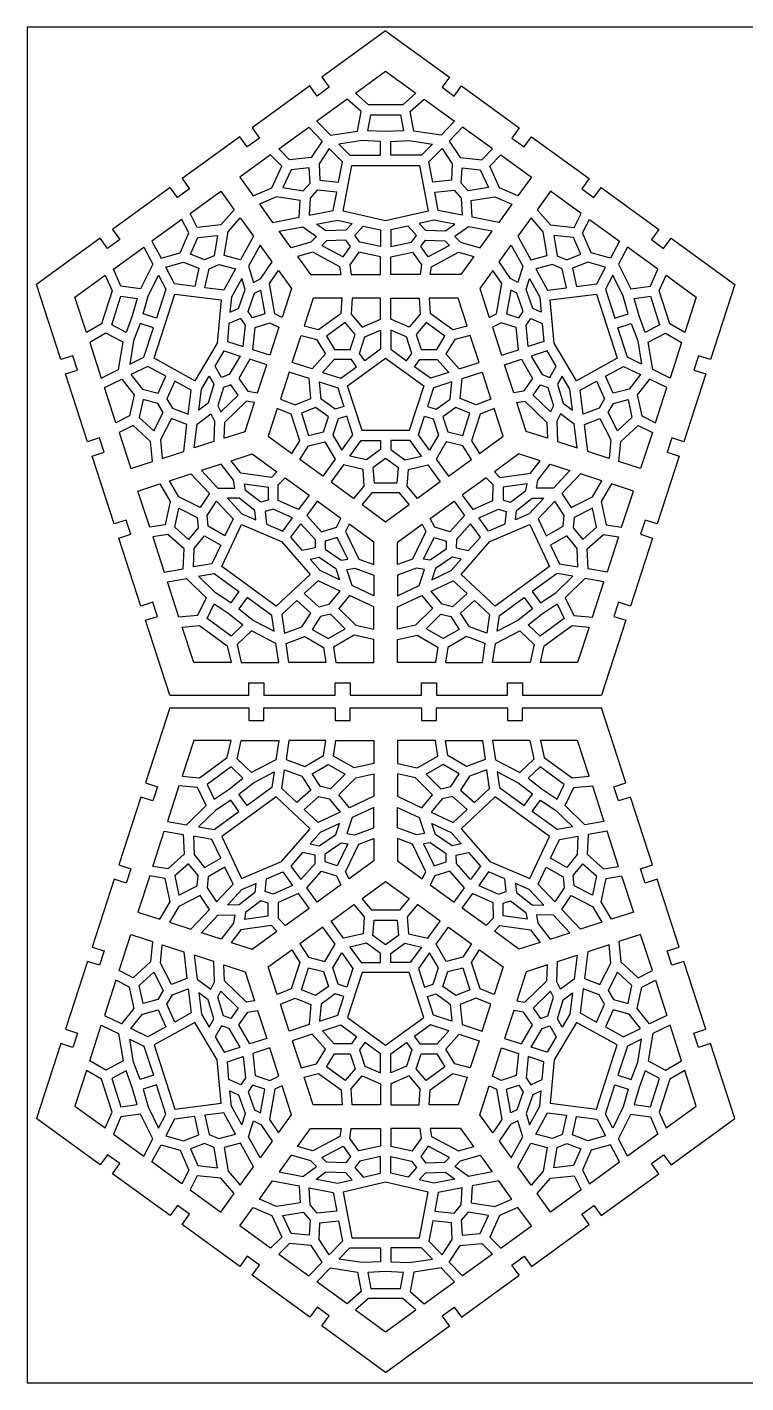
# Model space of a CAD drawing. Header units: millimetres. Extents: x 37 to 507, y 29 to 299.
# Drawn here: x 37 to 180.3, y 29.3 to 299.3 of the extents above; entities that cross this region are included whole.
import ezdxf

# ---------------------------------------------------------------- set-up
doc = ezdxf.new("R2010")
doc.units = ezdxf.units.MM

msp = doc.modelspace()

# ---------------------------------------------------------------- linework, layer by layer
for points in [[(507.02, 299.28), (37.02, 299.28), (37.02, 29.28), (507.02, 29.28)], [(105.04, 283.83), (102.46, 286.12), (108.48, 290.49), (114.5, 286.12), (111.92, 283.83)], [(97.46, 277.77), (102.89, 278.58), (103.58, 282.46), (100.81, 284.91), (94.78, 280.53)], [(119.51, 277.77), (114.07, 278.58), (113.39, 282.46), (116.16, 284.91), (122.19, 280.53)], [(104.93, 278.65), (105.5, 281.83), (111.47, 281.83), (112.03, 278.65), (108.48, 278.49)], [(93.63, 273.3), (89.32, 272.86), (87.18, 275.01), (93.14, 279.34), (95.82, 276.59)], [(123.33, 273.3), (127.64, 272.86), (129.79, 275.01), (123.82, 279.34), (121.15, 276.59)], [(107.48, 276.53), (103.8, 276.69), (99.17, 276), (101.36, 273.75), (107.48, 273.75)], [(109.48, 276.53), (113.16, 276.69), (117.79, 276), (115.61, 273.75), (109.48, 273.75)], [(87.76, 271.6), (85.54, 273.82), (79.43, 269.38), (82.11, 265.69), (85.81, 267.29)], [(99.85, 272.42), (97.24, 275.12), (95.22, 272.08), (95.39, 268.79), (99.09, 268.4)], [(117.11, 272.42), (119.72, 275.12), (121.75, 272.08), (121.58, 268.79), (117.87, 268.4)], [(129.21, 271.6), (131.42, 273.82), (137.54, 269.38), (134.85, 265.69), (131.15, 267.29)], [(89.63, 270.88), (88.02, 267.31), (92.07, 266.68), (93.41, 268.23), (93.26, 271.25)], [(101.76, 271.75), (115.2, 271.75), (116.93, 262.64), (108.48, 260.71), (100.03, 262.64)], [(127.34, 270.88), (128.95, 267.31), (124.9, 266.68), (123.55, 268.23), (123.71, 271.25)], [(70.94, 259.38), (69.51, 262.18), (75.63, 266.62), (78.31, 262.92), (75.64, 259.9)], [(91.41, 264.76), (86.7, 265.49), (83.32, 264.03), (85.95, 260.4), (91.24, 261.42)], [(93.44, 265.21), (93.26, 261.81), (98.01, 262.73), (98.72, 266.43), (94.85, 266.84)], [(123.52, 265.21), (123.7, 261.81), (118.95, 262.73), (118.25, 266.43), (122.12, 266.84)], [(125.55, 264.76), (130.27, 265.49), (133.65, 264.03), (131.01, 260.4), (125.73, 261.42)], [(146.02, 259.38), (147.45, 262.18), (141.34, 266.62), (138.65, 262.92), (141.32, 259.9)], [(67.51, 254.32), (69.26, 258.28), (67.88, 260.99), (61.91, 256.65), (63.71, 253.26)], [(76.32, 253.79), (77.08, 258.5), (79.51, 261.27), (82.15, 257.64), (79.55, 252.93)], [(94.71, 257.57), (93.55, 256.42), (89.66, 255.3), (87.25, 258.62), (91.96, 259.52)], [(101.79, 260.18), (100.55, 258.82), (96.57, 258.7), (94.68, 260.05), (98.85, 260.85)], [(103.31, 256.48), (102.31, 257.78), (104.02, 259.67), (107.48, 258.88), (107.48, 255.58)], [(113.65, 256.48), (114.65, 257.78), (112.94, 259.67), (109.48, 258.88), (109.48, 255.58)], [(115.18, 260.18), (116.41, 258.82), (120.39, 258.7), (122.29, 260.05), (118.11, 260.85)], [(122.25, 257.57), (123.42, 256.42), (127.31, 255.3), (129.71, 258.62), (125, 259.52)], [(140.64, 253.79), (139.89, 258.5), (137.45, 261.27), (134.81, 257.64), (137.42, 252.93)], [(149.45, 254.32), (147.71, 258.28), (149.09, 260.99), (155.05, 256.65), (153.26, 253.26)], [(71.05, 257.38), (74.94, 257.81), (74.29, 253.76), (72.39, 252.96), (69.57, 254.05)], [(99.98, 253.51), (101.49, 255.56), (100.53, 256.82), (96.69, 256.7), (95.74, 255.77)], [(116.98, 253.51), (115.47, 255.56), (116.44, 256.82), (120.28, 256.7), (121.23, 255.77)], [(145.92, 257.38), (142.02, 257.81), (142.67, 253.76), (144.57, 252.96), (147.39, 254.05)], [(62.08, 252.07), (59.63, 247.15), (55.73, 247.69), (54.25, 251.09), (60.28, 255.47)], [(82.14, 248.43), (83.59, 249.19), (85.85, 252.54), (83.45, 255.85), (81.13, 251.65)], [(99.59, 250), (99.36, 251.57), (93.95, 254.46), (90.91, 253.58), (93.51, 250)], [(101.32, 251.96), (101.61, 250), (107.48, 250), (107.48, 253.53), (103.16, 254.46)], [(115.64, 251.96), (115.36, 250), (109.48, 250), (109.48, 253.53), (113.8, 254.46)], [(117.38, 250), (117.61, 251.57), (123.01, 254.46), (126.06, 253.58), (123.45, 250)], [(134.83, 248.43), (133.38, 249.19), (131.11, 252.54), (133.52, 255.85), (135.84, 251.65)], [(154.89, 252.07), (157.33, 247.15), (161.24, 247.69), (162.72, 251.09), (156.69, 255.47)], [(66.42, 248.13), (64.66, 251.45), (68.18, 252.44), (71.26, 251.26), (70.48, 247.62)], [(75.26, 252), (78.55, 251.12), (76.21, 246.89), (72.47, 247.36), (73.28, 251.17)], [(141.7, 252), (138.41, 251.12), (140.75, 246.89), (144.49, 247.36), (143.68, 251.17)], [(150.54, 248.13), (152.3, 251.45), (148.78, 252.44), (145.71, 251.26), (146.48, 247.62)], [(51.84, 240.18), (48.87, 238.44), (46.57, 245.51), (52.59, 249.88), (53.97, 246.73)], [(60.15, 242.15), (61.14, 245.7), (63.23, 249.89), (64.7, 247.11), (62.8, 241.29)], [(77.46, 242.51), (79.14, 243.26), (80.49, 247.01), (79.79, 249.23), (77.73, 245.51)], [(87.83, 241.46), (86.4, 242.16), (85.33, 248.19), (87.1, 250.82), (89.71, 247.23)], [(129.13, 241.46), (130.56, 242.16), (131.63, 248.19), (129.86, 250.82), (127.25, 247.23)], [(139.5, 242.51), (137.82, 243.26), (136.48, 247.01), (137.17, 249.23), (139.23, 245.51)], [(156.81, 242.15), (155.82, 245.7), (153.74, 249.89), (152.27, 247.11), (154.16, 241.29)], [(163, 246.73), (164.37, 249.88), (170.39, 245.51), (168.09, 238.44), (165.12, 240.18)], [(62.32, 233.33), (66.47, 246.11), (75.67, 244.94), (74.9, 236.31), (70.45, 228.87)], [(84.37, 242.17), (81.95, 241.37), (81.05, 242.67), (82.35, 246.29), (83.53, 246.9)], [(132.59, 242.17), (135.02, 241.37), (135.91, 242.67), (134.61, 246.29), (133.43, 246.9)], [(150.49, 246.11), (154.64, 233.33), (146.51, 228.87), (142.06, 236.31), (141.29, 244.94)], [(56.74, 238.47), (53.88, 240), (55.73, 245.67), (58.93, 245.23), (57.98, 241.8)], [(99.63, 242.32), (99.82, 245.3), (94.02, 245.3), (92.23, 239.78), (95.12, 239.04)], [(101.62, 242.12), (103.8, 239.52), (107.48, 241.11), (107.48, 245.3), (101.83, 245.3)], [(115.35, 242.12), (113.16, 239.52), (109.48, 241.11), (109.48, 245.3), (115.14, 245.3)], [(121.84, 239.04), (124.73, 239.78), (122.94, 245.3), (117.14, 245.3), (117.34, 242.32)], [(158.03, 245.23), (161.24, 245.67), (163.08, 240), (160.22, 238.47), (158.98, 241.8)], [(80.52, 239.92), (79.59, 241.27), (77.26, 240.23), (76.94, 236.69), (80.08, 235.67)], [(85.43, 240.41), (87.21, 239.54), (85.39, 233.95), (82.03, 235.04), (82.48, 239.44)], [(98.29, 235.11), (101.42, 235.11), (102.39, 238.09), (100.43, 240.43), (96.67, 237.7)], [(114.57, 238.09), (115.54, 235.11), (118.67, 235.11), (120.29, 237.7), (116.54, 240.43)], [(131.53, 240.41), (129.76, 239.54), (131.57, 233.95), (134.93, 235.04), (134.49, 239.44)], [(136.45, 239.92), (137.38, 241.27), (139.7, 240.23), (140.02, 236.69), (136.88, 235.67)], [(55.26, 231.09), (56.17, 236.51), (52.7, 238.36), (49.5, 236.49), (51.81, 229.4)], [(59.54, 240.25), (58.25, 236.79), (57.47, 232.18), (60.29, 233.56), (62.19, 239.39)], [(94.7, 237.09), (96.5, 234.21), (93.84, 231.2), (89.86, 232.5), (91.61, 237.88)], [(104.32, 232.82), (103.26, 234.29), (104.32, 237.57), (107.48, 238.93), (107.48, 235.12)], [(112.64, 232.82), (113.71, 234.29), (112.64, 237.57), (109.48, 238.93), (109.48, 235.12)], [(122.27, 237.09), (120.47, 234.21), (123.12, 231.2), (127.1, 232.5), (125.35, 237.88)], [(157.43, 240.25), (158.72, 236.79), (159.49, 232.18), (156.67, 233.56), (154.78, 239.39)], [(161.7, 231.09), (160.79, 236.51), (164.27, 238.36), (167.46, 236.49), (165.16, 229.4)], [(77.32, 230.08), (75.77, 229.53), (74.5, 231.75), (76.32, 234.79), (79.47, 233.77)], [(81.01, 226.79), (82.96, 226.46), (84.77, 232.05), (81.41, 233.14), (79.19, 229.32)], [(102.7, 231.65), (101.64, 233.11), (98.19, 233.11), (95.92, 230.53), (99.54, 229.35)], [(108.48, 233.38), (116.07, 227.86), (113.17, 218.94), (103.79, 218.94), (100.89, 227.86)], [(114.26, 231.65), (115.32, 233.11), (118.77, 233.11), (121.05, 230.53), (117.42, 229.35)], [(135.96, 226.79), (134.01, 226.46), (132.19, 232.05), (135.55, 233.14), (137.77, 229.32)], [(139.64, 230.08), (141.19, 229.53), (142.46, 231.75), (140.64, 234.79), (137.5, 233.77)], [(61.09, 231.72), (57.72, 230.07), (59.99, 227.2), (63.16, 226.35), (64.68, 229.75)], [(73.33, 229.78), (74.24, 228.18), (73.13, 224.36), (71.26, 222.97), (71.78, 227.19)], [(90.45, 224.04), (93.6, 225.31), (93.22, 229.3), (89.24, 230.59), (87.5, 225.21)], [(126.51, 224.04), (123.36, 225.31), (123.74, 229.3), (127.72, 230.59), (129.47, 225.21)], [(143.64, 229.78), (142.72, 228.18), (143.84, 224.36), (145.71, 222.97), (145.18, 227.19)], [(155.88, 231.72), (159.25, 230.07), (156.98, 227.2), (153.8, 226.35), (152.29, 229.75)], [(58.33, 226.07), (57.42, 221.84), (54.71, 220.47), (52.43, 227.48), (55.88, 229.17)], [(65.97, 223.39), (69.14, 222.17), (69.74, 226.98), (66.44, 228.79), (64.86, 225.23)], [(79.12, 226), (77.63, 228.07), (76.14, 227.54), (75.06, 223.85), (75.65, 222.66)], [(100.13, 223.73), (98.41, 223.17), (95.62, 225.2), (95.3, 228.63), (98.92, 227.45)], [(116.83, 223.73), (118.55, 223.17), (121.34, 225.2), (121.67, 228.63), (118.04, 227.45)], [(137.85, 226), (139.34, 228.07), (140.83, 227.54), (141.9, 223.85), (141.31, 222.66)], [(151, 223.39), (147.82, 222.17), (147.22, 226.98), (150.53, 228.79), (152.11, 225.23)], [(158.63, 226.07), (159.55, 221.84), (162.25, 220.47), (164.53, 227.48), (161.08, 229.17)], [(59.39, 221.52), (62.29, 218.88), (64.14, 222.54), (63.08, 224.3), (60.16, 225.09)], [(82.33, 224.54), (80.76, 224.81), (76.35, 220.56), (76.24, 217.39), (80.46, 218.76)], [(134.63, 224.54), (136.2, 224.81), (140.61, 220.56), (140.72, 217.39), (136.51, 218.76)], [(157.57, 221.52), (154.67, 218.88), (152.82, 222.54), (153.88, 224.3), (156.8, 225.09)], [(73.63, 222.24), (74.36, 220.78), (74.22, 216.73), (70.33, 215.47), (70.92, 220.23)], [(89.65, 222.2), (86.88, 223.31), (85.08, 217.79), (89.78, 214.38), (91.37, 216.91)], [(96.09, 218.71), (97.06, 221.68), (94.53, 223.52), (91.7, 222.38), (93.13, 217.97)], [(100.75, 221.83), (99.03, 221.27), (97.96, 217.99), (99.72, 215.03), (101.96, 218.11)], [(116.22, 221.83), (117.94, 221.27), (119, 217.99), (117.25, 215.03), (115.01, 218.11)], [(122.44, 223.52), (119.9, 221.68), (120.87, 218.71), (123.83, 217.97), (125.27, 222.38)], [(125.59, 216.91), (127.19, 214.38), (131.88, 217.79), (130.09, 223.31), (127.31, 222.2)], [(143.34, 222.24), (142.61, 220.78), (142.74, 216.73), (146.64, 215.47), (146.05, 220.23)], [(58.13, 219.96), (55.34, 218.54), (57.67, 211.36), (62.01, 212.77), (61.63, 216.78)], [(65.77, 221.32), (63.61, 217.07), (63.96, 213.4), (68.23, 214.78), (68.89, 220.13)], [(151.19, 221.32), (153.35, 217.07), (153, 213.4), (148.74, 214.78), (148.08, 220.13)], [(158.83, 219.96), (161.63, 218.54), (159.29, 211.36), (154.95, 212.77), (155.33, 216.78)], [(93.1, 215.9), (96.39, 216.72), (98.43, 213.27), (95.97, 209.88), (91.4, 213.2)], [(107.48, 216.94), (107.48, 215.13), (104.69, 213.1), (101.33, 213.85), (103.57, 216.94)], [(109.48, 216.94), (109.48, 215.13), (112.27, 213.1), (115.63, 213.85), (113.39, 216.94)], [(123.86, 215.9), (120.57, 216.72), (118.53, 213.27), (120.99, 209.88), (125.57, 213.2)], [(86.82, 210.72), (85.71, 209.58), (79.64, 210.42), (77.7, 212.92), (81.91, 214.29)], [(111.01, 211.54), (108.48, 213.38), (105.95, 211.54), (106.16, 208.5), (110.8, 208.5)], [(130.14, 210.72), (131.25, 209.58), (137.32, 210.42), (139.27, 212.92), (135.05, 214.29)], [(78.43, 207.46), (78.16, 209.07), (75.67, 212.26), (71.78, 211), (75.06, 207.49)], [(104.2, 207.83), (103.97, 211.21), (100.05, 212.09), (97.59, 208.7), (102.17, 205.38)], [(112.76, 207.83), (113, 211.21), (116.91, 212.09), (119.37, 208.7), (114.8, 205.38)], [(138.53, 207.46), (138.8, 209.07), (141.29, 212.26), (145.19, 211), (141.91, 207.49)], [(64.55, 200.19), (61.46, 199.7), (59.12, 206.89), (63.46, 208.3), (65.52, 204.83)], [(71.54, 203.58), (67.29, 205.76), (65.41, 208.93), (69.68, 210.31), (73.35, 206.38)], [(85.08, 207.65), (85.09, 205.1), (83.58, 204.65), (80.54, 207), (80.32, 208.31)], [(87.08, 208.11), (88.46, 209.53), (93.21, 206.08), (91.13, 203.22), (87.09, 205)], [(129.89, 208.11), (128.51, 209.53), (123.75, 206.08), (125.83, 203.22), (129.87, 205)], [(131.88, 207.65), (131.87, 205.1), (133.39, 204.65), (136.43, 207), (136.65, 208.31)], [(145.43, 203.58), (149.68, 205.76), (151.55, 208.93), (147.29, 210.31), (143.61, 206.38)], [(152.41, 200.19), (155.51, 199.7), (157.84, 206.89), (153.5, 208.3), (151.45, 204.83)], [(82.62, 201.18), (82.42, 203.01), (79.27, 205.45), (76.94, 205.47), (79.85, 202.37)], [(105.7, 206.5), (103.79, 204.2), (108.48, 200.79), (113.17, 204.2), (111.27, 206.5)], [(134.35, 201.18), (134.54, 203.01), (137.69, 205.45), (140.02, 205.47), (137.11, 202.37)], [(66.49, 199.68), (67.29, 203.51), (70.93, 201.64), (71.11, 199.59), (69.21, 197.24)], [(72.91, 202.02), (74.76, 204.88), (78.07, 201.34), (76.46, 197.94), (73.09, 199.88)], [(86.03, 203.29), (84.45, 202.82), (84.73, 200.28), (87.99, 198.89), (89.93, 201.56)], [(98.66, 199.7), (99.58, 201.45), (94.83, 204.9), (92.75, 202.04), (95.7, 198.75)], [(118.3, 199.7), (117.38, 201.45), (122.13, 204.9), (124.21, 202.04), (121.27, 198.75)], [(130.94, 203.29), (132.51, 202.82), (132.24, 200.28), (128.97, 198.89), (127.03, 201.56)], [(144.05, 202.02), (142.2, 204.88), (138.89, 201.34), (140.5, 197.94), (143.87, 199.88)], [(150.47, 199.68), (149.68, 203.51), (146.03, 201.64), (145.85, 199.59), (147.75, 197.24)], [(86.67, 183.94), (75.8, 191.84), (79.76, 200.23), (87.73, 196.83), (93.43, 190.3)], [(94.4, 197.21), (94.44, 195.57), (91.94, 195.04), (89.61, 197.71), (91.55, 200.39)], [(101.22, 200.26), (100.48, 198.85), (103.15, 193.34), (106.13, 192.26), (106.13, 196.69)], [(115.75, 200.26), (116.49, 198.85), (113.81, 193.34), (110.83, 192.26), (110.83, 196.69)], [(122.57, 197.21), (122.52, 195.57), (125.02, 195.04), (127.36, 197.71), (125.41, 200.39)], [(141.16, 191.84), (130.29, 183.94), (123.54, 190.3), (129.24, 196.83), (137.21, 200.23)], [(68.31, 195.37), (65.08, 198.25), (62.08, 197.78), (64.36, 190.76), (68.14, 191.42)], [(73.86, 192.42), (70.16, 191.77), (70.31, 195.43), (72.38, 197.98), (75.61, 196.12)], [(98.84, 197.65), (96.4, 196.88), (96.45, 195.3), (99.62, 193.13), (100.94, 193.33)], [(118.13, 197.65), (120.56, 196.88), (120.52, 195.3), (117.34, 193.13), (116.03, 193.33)], [(143.11, 192.42), (146.8, 191.77), (146.65, 195.43), (144.58, 197.98), (141.36, 196.12)], [(148.66, 195.37), (151.88, 198.25), (154.88, 197.78), (152.6, 190.76), (148.82, 191.42)], [(93.45, 193.31), (95.25, 193.69), (98.54, 191.45), (99.28, 189.24), (95.43, 191.05)], [(123.52, 193.31), (121.71, 193.69), (118.42, 191.45), (117.68, 189.24), (121.53, 191.05)], [(68.78, 189.5), (72.7, 185.65), (70.97, 182.11), (67.29, 181.75), (64.99, 188.84)], [(77.61, 184.61), (74.54, 186.65), (71.2, 189.92), (74.3, 190.46), (79.25, 186.86)], [(97.25, 184.34), (99.39, 186.98), (95.01, 189.04), (92.26, 186.46), (95.15, 183.85)], [(100.71, 191.27), (102.33, 191.51), (106.13, 190.13), (106.13, 186.04), (101.78, 188.07)], [(116.25, 191.27), (114.64, 191.51), (110.83, 190.13), (110.83, 186.04), (115.18, 188.07)], [(119.72, 184.34), (117.57, 186.98), (121.96, 189.04), (124.7, 186.46), (121.81, 183.85)], [(139.35, 184.61), (142.42, 186.65), (145.76, 189.92), (142.67, 190.46), (137.71, 186.86)], [(148.19, 189.5), (144.27, 185.65), (145.99, 182.11), (149.68, 181.75), (151.98, 188.84)], [(80.05, 180.23), (77.72, 177.98), (72.89, 181.49), (74.31, 184.4), (77.27, 182.44)], [(79.23, 183.43), (82.12, 181.14), (86.27, 178.98), (85.83, 182.09), (80.87, 185.69)], [(87.82, 182.28), (88.35, 178.56), (91.78, 179.83), (93.57, 182.59), (90.8, 185.08)], [(99.15, 183.52), (102.54, 180.15), (106.13, 179.35), (106.13, 183.83), (101.26, 186.11)], [(117.81, 183.52), (114.43, 180.15), (110.83, 179.35), (110.83, 183.83), (115.71, 186.11)], [(129.15, 182.28), (128.61, 178.56), (125.19, 179.83), (123.4, 182.59), (126.16, 185.08)], [(137.73, 183.43), (134.85, 181.14), (130.69, 178.98), (131.14, 182.09), (136.09, 185.69)], [(142.65, 184.4), (144.07, 181.49), (139.24, 177.98), (136.91, 180.23), (139.69, 182.44)], [(97, 177.51), (100.4, 179.45), (97.5, 182.34), (95.49, 181.88), (93.84, 179.34)], [(119.96, 177.51), (116.56, 179.45), (119.47, 182.34), (121.47, 181.88), (123.12, 179.34)], [(76.92, 176.09), (77.66, 172.73), (70.22, 172.73), (67.92, 179.81), (71.35, 180.14)], [(86.62, 176.54), (81.75, 179.08), (78.91, 176.35), (79.71, 172.73), (87.16, 172.73)], [(130.35, 176.54), (135.22, 179.08), (138.05, 176.35), (137.26, 172.73), (129.8, 172.73)], [(145.62, 180.14), (149.04, 179.81), (146.74, 172.73), (139.31, 172.73), (140.05, 176.09)], [(92.34, 177.91), (96.08, 175.73), (96.55, 172.73), (89.18, 172.73), (88.64, 176.53)], [(98.09, 175.83), (98.58, 172.73), (106.13, 172.73), (106.13, 177.3), (102.2, 178.18)], [(118.87, 175.83), (118.39, 172.73), (110.83, 172.73), (110.83, 177.3), (114.77, 178.18)], [(124.62, 177.91), (120.88, 175.73), (120.41, 172.73), (127.78, 172.73), (128.33, 176.53)], [(76.92, 153.84), (77.66, 157.2), (70.22, 157.2), (67.92, 150.12), (71.35, 149.79)], [(86.62, 153.39), (81.75, 150.85), (78.91, 153.58), (79.71, 157.2), (87.16, 157.2)], [(92.34, 152.02), (96.08, 154.2), (96.55, 157.2), (89.18, 157.2), (88.64, 153.4)], [(98.09, 154.1), (98.58, 157.2), (106.13, 157.2), (106.13, 152.63), (102.2, 151.75)], [(118.87, 154.1), (118.39, 157.2), (110.83, 157.2), (110.83, 152.63), (114.77, 151.75)], [(124.62, 152.02), (120.88, 154.2), (120.41, 157.2), (127.78, 157.2), (128.33, 153.4)], [(130.35, 153.39), (135.22, 150.85), (138.05, 153.58), (137.26, 157.2), (129.8, 157.2)], [(145.62, 149.79), (149.04, 150.12), (146.74, 157.2), (139.31, 157.2), (140.05, 153.84)], [(80.05, 149.7), (77.72, 151.95), (72.89, 148.44), (74.31, 145.53), (77.27, 147.49)], [(87.82, 147.65), (88.35, 151.37), (91.78, 150.1), (93.57, 147.34), (90.8, 144.85)], [(97, 152.42), (100.4, 150.48), (97.5, 147.58), (95.49, 148.05), (93.84, 150.58)], [(119.96, 152.42), (116.56, 150.48), (119.47, 147.58), (121.47, 148.05), (123.12, 150.58)], [(129.15, 147.65), (128.61, 151.37), (125.19, 150.1), (123.4, 147.34), (126.16, 144.85)], [(142.65, 145.53), (144.07, 148.44), (139.24, 151.95), (136.91, 149.7), (139.69, 147.49)], [(79.23, 146.49), (82.12, 148.79), (86.27, 150.95), (85.83, 147.84), (80.87, 144.24)], [(99.15, 146.41), (102.54, 149.78), (106.13, 150.58), (106.13, 146.1), (101.26, 143.82)], [(117.81, 146.41), (114.43, 149.78), (110.83, 150.58), (110.83, 146.1), (115.71, 143.82)], [(137.73, 146.49), (134.85, 148.79), (130.69, 150.95), (131.14, 147.84), (136.09, 144.24)], [(68.78, 140.43), (72.7, 144.27), (70.97, 147.82), (67.29, 148.17), (64.99, 141.09)], [(86.67, 145.98), (75.8, 138.08), (79.76, 129.7), (87.73, 133.1), (93.43, 139.63)], [(97.25, 145.59), (99.39, 142.94), (95.01, 140.89), (92.26, 143.47), (95.15, 146.07)], [(119.72, 145.59), (117.57, 142.94), (121.96, 140.89), (124.7, 143.47), (121.81, 146.07)], [(141.16, 138.08), (130.29, 145.98), (123.54, 139.63), (129.24, 133.1), (137.21, 129.7)], [(148.19, 140.43), (144.27, 144.27), (145.99, 147.82), (149.68, 148.17), (151.98, 141.09)], [(77.61, 145.32), (74.54, 143.28), (71.2, 140), (74.3, 139.46), (79.25, 143.06)], [(100.71, 138.66), (102.33, 138.42), (106.13, 139.8), (106.13, 143.89), (101.78, 141.86)], [(116.25, 138.66), (114.64, 138.42), (110.83, 139.8), (110.83, 143.89), (115.18, 141.86)], [(139.35, 145.32), (142.42, 143.28), (145.76, 140), (142.67, 139.46), (137.71, 143.06)], [(93.45, 136.61), (95.25, 136.24), (98.54, 138.48), (99.28, 140.68), (95.43, 138.88)], [(123.52, 136.61), (121.71, 136.24), (118.42, 138.48), (117.68, 140.68), (121.53, 138.88)], [(68.31, 134.56), (65.08, 131.67), (62.08, 132.15), (64.36, 139.16), (68.14, 138.51)], [(73.86, 137.51), (70.16, 138.15), (70.31, 134.5), (72.38, 131.95), (75.61, 133.81)], [(143.11, 137.51), (146.8, 138.15), (146.65, 134.5), (144.58, 131.95), (141.36, 133.81)], [(148.66, 134.56), (151.88, 131.67), (154.88, 132.15), (152.6, 139.16), (148.82, 138.51)], [(98.84, 132.27), (96.4, 133.05), (96.45, 134.63), (99.62, 136.8), (100.94, 136.6)], [(101.22, 129.67), (100.48, 131.08), (103.15, 136.59), (106.13, 137.67), (106.13, 133.24)], [(115.75, 129.67), (116.49, 131.08), (113.81, 136.59), (110.83, 137.67), (110.83, 133.24)], [(118.13, 132.27), (120.56, 133.05), (120.52, 134.63), (117.34, 136.8), (116.03, 136.6)], [(66.49, 130.25), (67.29, 126.42), (70.93, 128.29), (71.11, 130.34), (69.21, 132.68)], [(94.4, 132.72), (94.44, 134.36), (91.94, 134.89), (89.61, 132.21), (91.55, 129.54)], [(122.57, 132.72), (122.52, 134.36), (125.02, 134.89), (127.36, 132.21), (125.41, 129.54)], [(150.47, 130.25), (149.68, 126.42), (146.03, 128.29), (145.85, 130.34), (147.75, 132.68)], [(64.55, 129.73), (61.46, 130.23), (59.12, 123.04), (63.46, 121.63), (65.52, 125.1)], [(72.91, 127.9), (74.76, 125.05), (78.07, 128.59), (76.46, 131.99), (73.09, 130.05)], [(86.03, 126.64), (84.45, 127.11), (84.73, 129.65), (87.99, 131.04), (89.93, 128.36)], [(98.66, 130.23), (99.58, 128.48), (94.83, 125.03), (92.75, 127.89), (95.7, 131.18)], [(118.3, 130.23), (117.38, 128.48), (122.13, 125.03), (124.21, 127.89), (121.27, 131.18)], [(130.94, 126.64), (132.51, 127.11), (132.24, 129.65), (128.97, 131.04), (127.03, 128.36)], [(144.05, 127.9), (142.2, 125.05), (138.89, 128.59), (140.5, 131.99), (143.87, 130.05)], [(152.41, 129.73), (155.51, 130.23), (157.84, 123.04), (153.5, 121.63), (151.45, 125.1)], [(82.62, 128.74), (82.42, 126.91), (79.27, 124.48), (76.94, 124.45), (79.85, 127.56)], [(105.7, 123.43), (103.79, 125.73), (108.48, 129.14), (113.17, 125.73), (111.27, 123.43)], [(134.35, 128.74), (134.54, 126.91), (137.69, 124.48), (140.02, 124.45), (137.11, 127.56)], [(71.54, 126.35), (67.29, 124.17), (65.41, 121), (69.68, 119.61), (73.35, 123.54)], [(85.08, 122.28), (85.09, 124.83), (83.58, 125.28), (80.54, 122.93), (80.32, 121.62)], [(87.08, 121.81), (88.46, 120.4), (93.21, 123.85), (91.13, 126.71), (87.09, 124.93)], [(104.2, 122.1), (103.97, 118.71), (100.05, 117.84), (97.59, 121.22), (102.17, 124.55)], [(112.76, 122.1), (113, 118.71), (116.91, 117.84), (119.37, 121.22), (114.8, 124.55)], [(129.89, 121.81), (128.51, 120.4), (123.75, 123.85), (125.83, 126.71), (129.87, 124.93)], [(131.88, 122.28), (131.87, 124.83), (133.39, 125.28), (136.43, 122.93), (136.65, 121.62)], [(145.43, 126.35), (149.68, 124.17), (151.55, 121), (147.29, 119.61), (143.61, 123.54)], [(78.43, 122.47), (78.16, 120.86), (75.67, 117.67), (71.78, 118.93), (75.06, 122.44)], [(138.53, 122.47), (138.8, 120.86), (141.29, 117.67), (145.19, 118.93), (141.91, 122.44)], [(86.82, 119.21), (85.71, 120.35), (79.64, 119.51), (77.7, 117.01), (81.91, 115.64)], [(93.1, 114.03), (96.39, 113.21), (98.43, 116.66), (95.97, 120.05), (91.4, 116.72)], [(111.01, 118.38), (108.48, 116.54), (105.95, 118.38), (106.16, 121.43), (110.8, 121.43)], [(123.86, 114.03), (120.57, 113.21), (118.53, 116.66), (120.99, 120.05), (125.57, 116.72)], [(130.14, 119.21), (131.25, 120.35), (137.32, 119.51), (139.27, 117.01), (135.05, 115.64)], [(58.13, 109.97), (55.34, 111.39), (57.67, 118.57), (62.01, 117.16), (61.63, 113.15)], [(65.77, 108.6), (63.61, 112.86), (63.96, 116.53), (68.23, 115.14), (68.89, 109.8)], [(107.48, 112.99), (107.48, 114.8), (104.69, 116.83), (101.33, 116.07), (103.57, 112.99)], [(109.48, 112.99), (109.48, 114.8), (112.27, 116.83), (115.63, 116.07), (113.39, 112.99)], [(151.19, 108.6), (153.35, 112.86), (153, 116.53), (148.74, 115.14), (148.08, 109.8)], [(158.83, 109.97), (161.63, 111.39), (159.29, 118.57), (154.95, 117.16), (155.33, 113.15)], [(73.63, 107.69), (74.36, 109.15), (74.22, 113.2), (70.33, 114.46), (70.92, 109.7)], [(89.65, 107.73), (86.88, 106.62), (85.08, 112.14), (89.78, 115.55), (91.37, 113.02)], [(100.75, 108.1), (99.03, 108.66), (97.96, 111.94), (99.72, 114.9), (101.96, 111.82)], [(116.22, 108.1), (117.94, 108.66), (119, 111.94), (117.25, 114.9), (115.01, 111.82)], [(125.59, 113.02), (127.19, 115.55), (131.88, 112.14), (130.09, 106.62), (127.31, 107.73)], [(143.34, 107.69), (142.61, 109.15), (142.74, 113.2), (146.64, 114.46), (146.05, 109.7)], [(59.39, 108.41), (62.29, 111.05), (64.14, 107.39), (63.08, 105.63), (60.16, 104.84)], [(82.33, 105.39), (80.76, 105.12), (76.35, 109.37), (76.24, 112.54), (80.46, 111.17)], [(96.09, 111.22), (97.06, 108.25), (94.53, 106.41), (91.7, 107.55), (93.13, 111.96)], [(108.48, 96.55), (116.07, 102.07), (113.17, 110.99), (103.79, 110.99), (100.89, 102.07)], [(122.44, 106.41), (119.9, 108.25), (120.87, 111.22), (123.83, 111.96), (125.27, 107.55)], [(134.63, 105.39), (136.2, 105.12), (140.61, 109.37), (140.72, 112.54), (136.51, 111.17)], [(157.57, 108.41), (154.67, 111.05), (152.82, 107.39), (153.88, 105.63), (156.8, 104.84)], [(58.33, 103.86), (57.42, 108.09), (54.71, 109.46), (52.43, 102.45), (55.88, 100.76)], [(158.63, 103.86), (159.55, 108.09), (162.25, 109.46), (164.53, 102.45), (161.08, 100.76)], [(65.97, 106.54), (69.14, 107.76), (69.74, 102.95), (66.44, 101.14), (64.86, 104.69)], [(73.33, 100.15), (74.24, 101.75), (73.13, 105.57), (71.26, 106.95), (71.78, 102.73)], [(79.12, 103.93), (77.63, 101.86), (76.14, 102.39), (75.06, 106.08), (75.65, 107.27)], [(90.45, 105.89), (93.6, 104.62), (93.22, 100.63), (89.24, 99.33), (87.5, 104.71)], [(100.13, 106.2), (98.41, 106.75), (95.62, 104.73), (95.3, 101.3), (98.92, 102.48)], [(116.83, 106.2), (118.55, 106.75), (121.34, 104.73), (121.67, 101.3), (118.04, 102.48)], [(126.51, 105.89), (123.36, 104.62), (123.74, 100.63), (127.72, 99.33), (129.47, 104.71)], [(137.85, 103.93), (139.34, 101.86), (140.83, 102.39), (141.9, 106.08), (141.31, 107.27)], [(143.64, 100.15), (142.72, 101.75), (143.84, 105.57), (145.71, 106.95), (145.18, 102.73)], [(151, 106.54), (147.82, 107.76), (147.22, 102.95), (150.53, 101.14), (152.11, 104.69)], [(61.09, 98.21), (57.72, 99.86), (59.99, 102.72), (63.16, 103.58), (64.68, 100.18)], [(81.01, 103.13), (82.96, 103.47), (84.77, 97.88), (81.41, 96.79), (79.19, 100.61)], [(135.96, 103.13), (134.01, 103.47), (132.19, 97.88), (135.55, 96.79), (137.77, 100.61)], [(155.88, 98.21), (159.25, 99.86), (156.98, 102.72), (153.8, 103.58), (152.29, 100.18)], [(55.26, 98.84), (56.17, 93.42), (52.7, 91.57), (49.5, 93.44), (51.81, 100.53)], [(62.32, 96.6), (66.47, 83.82), (75.67, 84.99), (74.9, 93.62), (70.45, 101.06)], [(77.32, 99.85), (75.77, 100.4), (74.5, 98.18), (76.32, 95.14), (79.47, 96.16)], [(102.7, 98.28), (101.64, 96.82), (98.19, 96.82), (95.92, 99.4), (99.54, 100.58)], [(114.26, 98.28), (115.32, 96.82), (118.77, 96.82), (121.05, 99.4), (117.42, 100.58)], [(139.64, 99.85), (141.19, 100.4), (142.46, 98.18), (140.64, 95.14), (137.5, 96.16)], [(150.49, 83.82), (154.64, 96.6), (146.51, 101.06), (142.06, 93.62), (141.29, 84.99)], [(161.7, 98.84), (160.79, 93.42), (164.27, 91.57), (167.46, 93.44), (165.16, 100.53)], [(59.54, 89.68), (58.25, 93.13), (57.47, 97.75), (60.29, 96.37), (62.19, 90.54)], [(94.7, 92.84), (96.5, 95.72), (93.84, 98.73), (89.86, 97.43), (91.61, 92.05)], [(122.27, 92.84), (120.47, 95.72), (123.12, 98.73), (127.1, 97.43), (125.35, 92.05)], [(157.43, 89.68), (158.72, 93.13), (159.49, 97.75), (156.67, 96.37), (154.78, 90.54)], [(85.43, 89.52), (87.21, 90.39), (85.39, 95.98), (82.03, 94.89), (82.48, 90.49)], [(98.29, 94.82), (101.42, 94.82), (102.39, 91.84), (100.43, 89.5), (96.67, 92.23)], [(104.32, 97.1), (103.26, 95.64), (104.32, 92.36), (107.48, 91), (107.48, 94.81)], [(112.64, 97.1), (113.71, 95.64), (112.64, 92.36), (109.48, 91), (109.48, 94.81)], [(114.57, 91.84), (115.54, 94.82), (118.67, 94.82), (120.29, 92.23), (116.54, 89.5)], [(131.53, 89.52), (129.76, 90.39), (131.57, 95.98), (134.93, 94.89), (134.49, 90.49)], [(80.52, 90.01), (79.59, 88.66), (77.26, 89.7), (76.94, 93.23), (80.08, 94.26)], [(136.45, 90.01), (137.38, 88.66), (139.7, 89.7), (140.02, 93.23), (136.88, 94.26)], [(51.84, 89.75), (48.87, 91.49), (46.57, 84.42), (52.59, 80.05), (53.97, 83.2)], [(56.74, 91.45), (53.88, 89.93), (55.73, 84.26), (58.93, 84.7), (57.98, 88.13)], [(99.63, 87.61), (99.82, 84.63), (94.02, 84.63), (92.23, 90.15), (95.12, 90.88)], [(101.62, 87.81), (103.8, 90.41), (107.48, 88.82), (107.48, 84.63), (101.83, 84.63)], [(115.35, 87.81), (113.16, 90.41), (109.48, 88.82), (109.48, 84.63), (115.14, 84.63)], [(121.84, 90.88), (124.73, 90.15), (122.94, 84.63), (117.14, 84.63), (117.34, 87.61)], [(158.03, 84.7), (161.24, 84.26), (163.08, 89.93), (160.22, 91.45), (158.98, 88.13)], [(163, 83.2), (164.37, 80.05), (170.39, 84.42), (168.09, 91.49), (165.12, 89.75)], [(60.15, 87.78), (61.14, 84.23), (63.23, 80.04), (64.7, 82.82), (62.8, 88.64)], [(77.46, 87.42), (79.14, 86.66), (80.49, 82.91), (79.79, 80.7), (77.73, 84.42)], [(84.37, 87.76), (81.95, 88.56), (81.05, 87.26), (82.35, 83.64), (83.53, 83.03)], [(87.83, 88.47), (86.4, 87.77), (85.33, 81.73), (87.1, 79.11), (89.71, 82.69)], [(129.13, 88.47), (130.56, 87.77), (131.63, 81.73), (129.86, 79.11), (127.25, 82.69)], [(132.59, 87.76), (135.02, 88.56), (135.91, 87.26), (134.61, 83.64), (133.43, 83.03)], [(139.5, 87.42), (137.82, 86.66), (136.48, 82.91), (137.17, 80.7), (139.23, 84.42)], [(156.81, 87.78), (155.82, 84.23), (153.74, 80.04), (152.27, 82.82), (154.16, 88.64)], [(62.08, 77.86), (59.63, 82.78), (55.73, 82.24), (54.25, 78.84), (60.28, 74.46)], [(66.42, 81.8), (64.66, 78.48), (68.18, 77.49), (71.26, 78.67), (70.48, 82.31)], [(75.26, 77.92), (78.55, 78.8), (76.21, 83.04), (72.47, 82.57), (73.28, 78.76)], [(82.14, 81.5), (83.59, 80.74), (85.85, 77.39), (83.45, 74.07), (81.13, 78.28)], [(134.83, 81.5), (133.38, 80.74), (131.11, 77.39), (133.52, 74.07), (135.84, 78.28)], [(141.7, 77.92), (138.41, 78.8), (140.75, 83.04), (144.49, 82.57), (143.68, 78.76)], [(150.54, 81.8), (152.3, 78.48), (148.78, 77.49), (145.71, 78.67), (146.48, 82.31)], [(154.89, 77.86), (157.33, 82.78), (161.24, 82.24), (162.72, 78.84), (156.69, 74.46)], [(99.59, 79.93), (99.36, 78.36), (93.95, 75.47), (90.91, 76.35), (93.51, 79.93)], [(101.32, 77.97), (101.61, 79.93), (107.48, 79.93), (107.48, 76.4), (103.16, 75.46)], [(115.64, 77.97), (115.36, 79.93), (109.48, 79.93), (109.48, 76.4), (113.8, 75.46)], [(117.38, 79.93), (117.61, 78.36), (123.01, 75.47), (126.06, 76.35), (123.45, 79.93)], [(67.51, 75.6), (69.26, 71.64), (67.88, 68.94), (61.91, 73.27), (63.71, 76.67)], [(71.05, 72.54), (74.94, 72.12), (74.29, 76.16), (72.39, 76.97), (69.57, 75.88)], [(76.32, 76.14), (77.08, 71.42), (79.51, 68.66), (82.15, 72.29), (79.55, 77)], [(99.98, 76.42), (101.49, 74.36), (100.53, 73.11), (96.69, 73.23), (95.74, 74.16)], [(116.98, 76.42), (115.47, 74.36), (116.44, 73.11), (120.28, 73.23), (121.23, 74.16)], [(140.64, 76.14), (139.89, 71.42), (137.45, 68.66), (134.81, 72.29), (137.42, 77)], [(145.92, 72.54), (142.02, 72.12), (142.67, 76.16), (144.57, 76.97), (147.39, 75.88)], [(149.45, 75.6), (147.71, 71.64), (149.09, 68.94), (155.05, 73.27), (153.26, 76.67)], [(94.71, 72.36), (93.55, 73.51), (89.66, 74.62), (87.25, 71.31), (91.96, 70.4)], [(103.31, 73.45), (102.31, 72.15), (104.02, 70.26), (107.48, 71.05), (107.48, 74.35)], [(113.65, 73.45), (114.65, 72.15), (112.94, 70.26), (109.48, 71.05), (109.48, 74.35)], [(122.25, 72.36), (123.42, 73.51), (127.31, 74.62), (129.71, 71.31), (125, 70.4)], [(70.94, 70.54), (69.51, 67.75), (75.63, 63.31), (78.31, 67), (75.64, 70.03)], [(101.79, 69.74), (100.55, 71.11), (96.57, 71.23), (94.68, 69.88), (98.85, 69.07)], [(115.18, 69.74), (116.41, 71.11), (120.39, 71.23), (122.29, 69.88), (118.11, 69.07)], [(146.02, 70.54), (147.45, 67.75), (141.34, 63.31), (138.65, 67), (141.32, 70.03)], [(91.41, 65.17), (86.7, 64.44), (83.32, 65.9), (85.95, 69.53), (91.24, 68.51)], [(93.44, 64.72), (93.26, 68.12), (98.01, 67.2), (98.72, 63.5), (94.85, 63.09)], [(101.76, 58.18), (115.2, 58.18), (116.93, 67.29), (108.48, 69.22), (100.03, 67.29)], [(123.52, 64.72), (123.7, 68.12), (118.95, 67.2), (118.25, 63.5), (122.12, 63.09)], [(125.55, 65.17), (130.27, 64.44), (133.65, 65.9), (131.01, 69.53), (125.73, 68.51)], [(87.76, 58.33), (85.54, 56.11), (79.43, 60.55), (82.11, 64.24), (85.81, 62.64)], [(89.63, 59.05), (88.02, 62.62), (92.07, 63.25), (93.41, 61.69), (93.26, 58.68)], [(127.34, 59.05), (128.95, 62.62), (124.9, 63.25), (123.55, 61.69), (123.71, 58.68)], [(129.21, 58.33), (131.42, 56.11), (137.54, 60.55), (134.85, 64.24), (131.15, 62.64)], [(99.85, 57.5), (97.24, 54.81), (95.22, 57.85), (95.39, 61.14), (99.09, 61.53)], [(117.11, 57.5), (119.72, 54.81), (121.75, 57.85), (121.58, 61.14), (117.87, 61.53)], [(93.63, 56.63), (89.32, 57.07), (87.18, 54.92), (93.14, 50.58), (95.82, 53.34)], [(123.33, 56.63), (127.64, 57.07), (129.79, 54.92), (123.82, 50.58), (121.15, 53.34)], [(107.48, 53.39), (103.8, 53.24), (99.17, 53.92), (101.36, 56.18), (107.48, 56.18)], [(109.48, 53.39), (113.16, 53.24), (117.79, 53.92), (115.61, 56.18), (109.48, 56.18)], [(97.46, 52.16), (102.89, 51.35), (103.58, 47.47), (100.81, 45.01), (94.78, 49.4)], [(104.93, 51.28), (105.5, 48.1), (111.47, 48.1), (112.03, 51.28), (108.48, 51.44)], [(119.51, 52.16), (114.07, 51.35), (113.39, 47.47), (116.16, 45.01), (122.19, 49.4)], [(105.04, 46.1), (102.46, 43.81), (108.48, 39.44), (114.5, 43.81), (111.92, 46.1)]]:
    msp.add_lwpolyline(points, close=True)
for points in [[(108.48, 298.55), (95.78, 289.32), (97.25, 287.3), (94.83, 285.54), (93.36, 287.56), (81.86, 279.21), (83.33, 277.19), (80.91, 275.43), (79.44, 277.45), (67.95, 269.1), (69.42, 267.08), (67, 265.32), (65.53, 267.34), (54.03, 258.99), (55.5, 256.97), (53.08, 255.21), (51.61, 257.23), (38.91, 248)], [(108.48, 298.55), (121.19, 289.32), (119.72, 287.3), (122.14, 285.54), (123.61, 287.56), (135.1, 279.21), (133.63, 277.19), (136.05, 275.43), (137.52, 277.45), (149.02, 269.1), (147.55, 267.08), (149.97, 265.32), (151.44, 267.34), (162.93, 258.99), (161.46, 256.97), (163.88, 255.21), (165.35, 257.23), (178.06, 248)], [(65.48, 166.21), (60.63, 181.15), (63.01, 181.92), (62.08, 184.76), (59.7, 183.99), (55.31, 197.5), (57.69, 198.28), (56.77, 201.12), (54.39, 200.35), (50, 213.86), (52.38, 214.63), (51.45, 217.48), (49.07, 216.71), (44.68, 230.22), (47.06, 230.99), (46.14, 233.84), (43.76, 233.06), (38.91, 248)], [(178.06, 248), (173.2, 233.06), (170.83, 233.84), (169.9, 230.99), (172.28, 230.22), (167.89, 216.71), (165.51, 217.48), (164.59, 214.63), (166.97, 213.86), (162.57, 200.35), (160.2, 201.12), (159.27, 198.28), (161.65, 197.5), (157.26, 183.99), (154.88, 184.76), (153.96, 181.92), (156.34, 181.15), (151.48, 166.21)], [(65.48, 166.21), (81.19, 166.21), (81.19, 168.71), (84.18, 168.71), (84.18, 166.21), (98.39, 166.21), (98.39, 168.71), (101.38, 168.71), (101.38, 166.21), (115.59, 166.21), (115.59, 168.71), (118.58, 168.71), (118.58, 166.21), (132.79, 166.21), (132.79, 168.71), (135.78, 168.71), (135.78, 166.21), (151.48, 166.21)], [(65.48, 163.72), (60.63, 148.78), (63.01, 148.01), (62.08, 145.17), (59.7, 145.94), (55.31, 132.42), (57.69, 131.65), (56.77, 128.81), (54.39, 129.58), (50, 116.07), (52.38, 115.29), (51.45, 112.45), (49.07, 113.22), (44.68, 99.71), (47.06, 98.93), (46.14, 96.09), (43.76, 96.86), (38.91, 81.93)], [(65.48, 163.72), (81.19, 163.72), (81.19, 161.22), (84.18, 161.22), (84.18, 163.72), (98.39, 163.72), (98.39, 161.22), (101.38, 161.22), (101.38, 163.72), (115.59, 163.72), (115.59, 161.22), (118.58, 161.22), (118.58, 163.72), (132.79, 163.72), (132.79, 161.22), (135.78, 161.22), (135.78, 163.72), (151.48, 163.72)], [(178.06, 81.93), (173.2, 96.86), (170.83, 96.09), (169.9, 98.93), (172.28, 99.71), (167.89, 113.22), (165.51, 112.45), (164.59, 115.29), (166.97, 116.07), (162.57, 129.58), (160.2, 128.81), (159.27, 131.65), (161.65, 132.42), (157.26, 145.94), (154.88, 145.17), (153.96, 148.01), (156.34, 148.78), (151.48, 163.72)], [(108.48, 31.38), (95.78, 40.61), (97.25, 42.63), (94.83, 44.39), (93.36, 42.37), (81.86, 50.72), (83.33, 52.74), (80.91, 54.5), (79.44, 52.48), (67.95, 60.83), (69.42, 62.85), (67, 64.61), (65.53, 62.59), (54.03, 70.94), (55.5, 72.96), (53.08, 74.72), (51.61, 72.7), (38.91, 81.93)], [(108.48, 31.38), (121.19, 40.61), (119.72, 42.63), (122.14, 44.39), (123.61, 42.37), (135.1, 50.72), (133.63, 52.74), (136.05, 54.5), (137.52, 52.48), (149.02, 60.83), (147.55, 62.85), (149.97, 64.61), (151.44, 62.59), (162.93, 70.94), (161.46, 72.96), (163.88, 74.72), (165.35, 72.7), (178.06, 81.93)]]:
    msp.add_lwpolyline(points)

doc.saveas('drawing.dxf')
